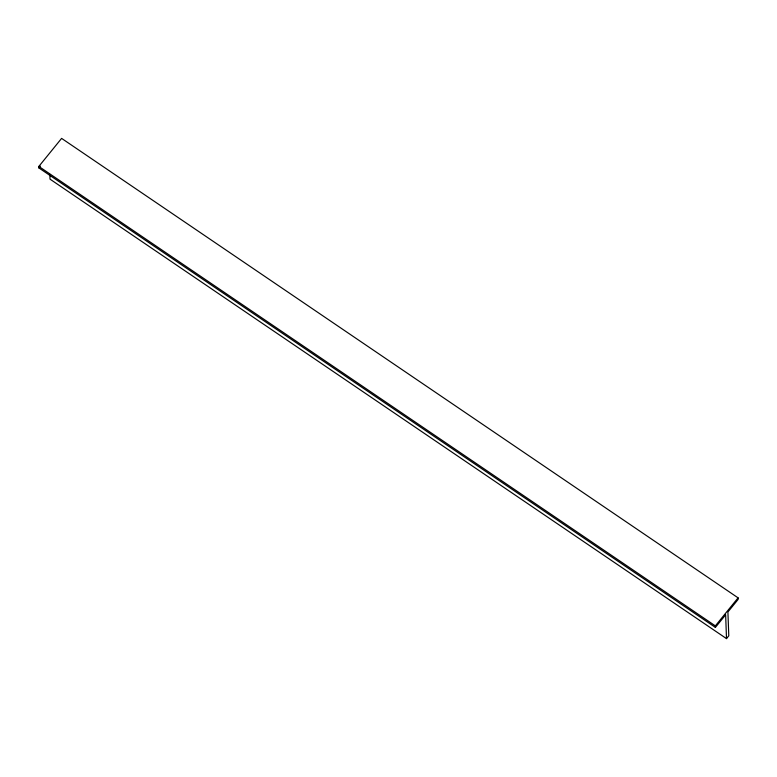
<?xml version="1.0" encoding="UTF-8"?>
<svg xmlns="http://www.w3.org/2000/svg" width="777" height="777" viewBox="0 0 777 777"><rect width="100%" height="100%" fill="white"/><g stroke="black" fill="none" stroke-linecap="round" stroke-linejoin="round"><path stroke-width="1.17" d="M726.505 638.616L725.64 614.792L715.394 627.408L38.908 167.939L38.85 166.424L61.606 138.384L738.092 597.853L738.15 599.368L727.913 611.985L728.787 635.809L726.505 638.616L50.019 179.147L49.845 174.388M38.908 167.939L40.365 166.142M715.394 627.408L715.345 625.883L738.092 597.853M38.85 166.424L715.345 625.883"/></g></svg>
